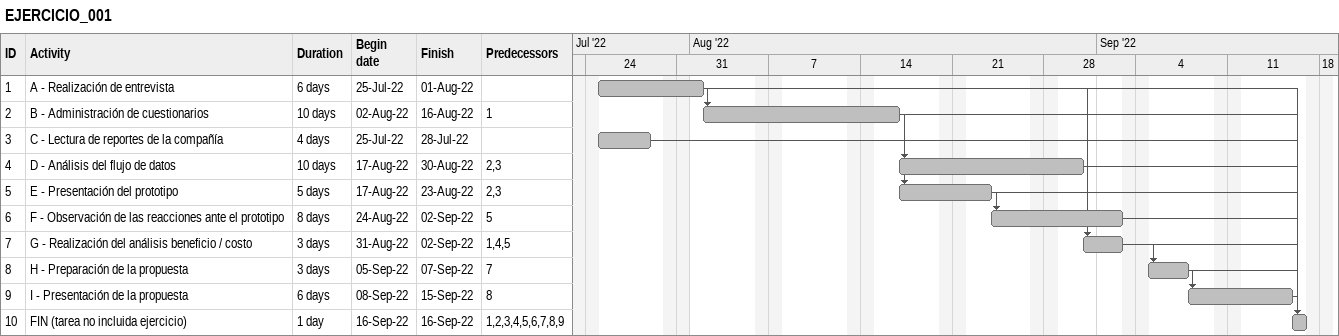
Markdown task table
EJERCICIO_001

| ID | Task | Duration | Start | Finish | Predecessors |
|---|---|---|---|---|---|
| 1 | A - Realización de entrevista | 6d | 2022-07-25 | 2022-08-01 |  |
| 2 | B - Administración de cuestionarios | 10d | 2022-08-02 | 2022-08-16 | 1 |
| 3 | C - Lectura de reportes de la compañía | 4d | 2022-07-25 | 2022-07-28 |  |
| 4 | D - Análisis del flujo de datos | 10d | 2022-08-17 | 2022-08-30 | 2, 3 |
| 5 | E - Presentación del prototipo | 5d | 2022-08-17 | 2022-08-23 | 2, 3 |
| 6 | F - Observación de las reacciones ante el prototipo | 8d | 2022-08-24 | 2022-09-02 | 5 |
| 7 | G - Realización del análisis beneficio / costo | 3d | 2022-08-31 | 2022-09-02 | 1, 4, 5 |
| 8 | H - Preparación de la propuesta | 3d | 2022-09-05 | 2022-09-07 | 7 |
| 9 | I - Presentación de la propuesta | 6d | 2022-09-08 | 2022-09-15 | 8 |
| 10 | FIN (tarea no incluida ejercicio) | 1d | 2022-09-16 | 2022-09-16 | 1, 2, 3, 4, 5, 6, 7, 8, 9 |
